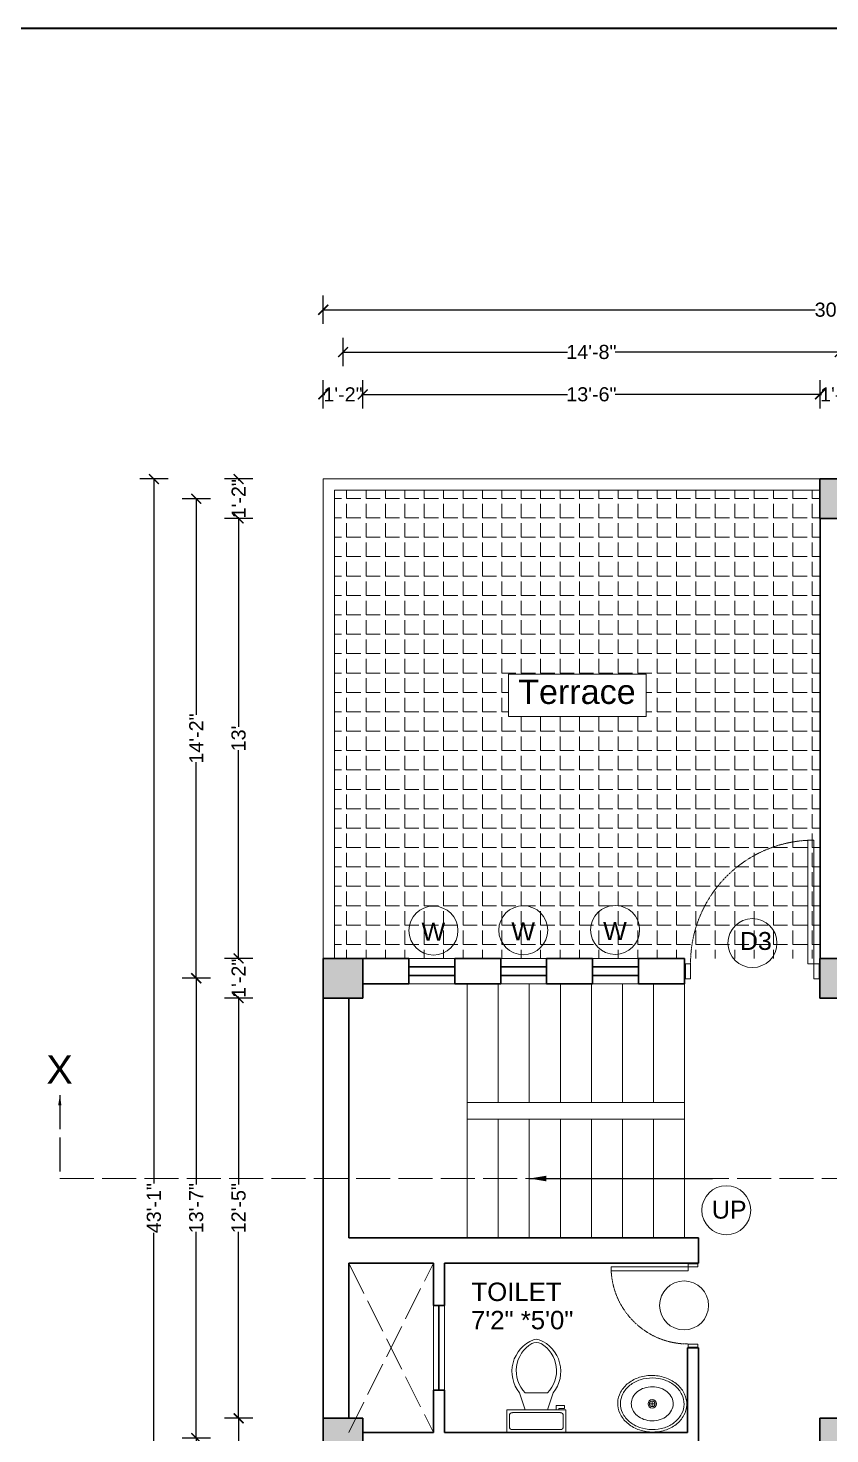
# Model space of a CAD drawing. Header units: inches. Extents: x 2970 to 17976, y 9207 to 14243.
# Drawn here: x 3658.3 to 3942.4, y 12273.8 to 12772.2 of the extents above; entities that cross this region are included whole.
import ezdxf

# ---------------------------------------------------------------- set-up
doc = ezdxf.new("R2010")
doc.units = ezdxf.units.IN
doc.header["$PDMODE"] = 34
doc.linetypes.add('ACAD_ISO02W100', pattern=[15, 12, -3])
doc.linetypes.add('HIDDEN4', pattern=[0.09375, 0.0625, -0.03125])
for name, color, linetype, lineweight in [('balcony', 212, 'Continuous', 13), ('boundary line', 20, 'Continuous', 35), ('DIMENSION', 134, 'Continuous', 15), ('furniture', 11, 'Continuous', 13), ('hatch', 183, 'Continuous', 5), ('pillar', 40, 'Continuous', 30), ('section', 231, 'ACAD_ISO02W100', 15), ('stairs', 4, 'Continuous', 13), ('TEXT', 30, 'Continuous', 13), ('TOP', 62, 'Continuous', 9), ('wall', 60, 'Continuous', 30), ('window section', 185, 'Continuous', 30), ('window sill', 103, 'Continuous', 13)]:
    doc.layers.add(name, color=color, linetype=linetype, lineweight=lineweight)
doc.styles.get("Standard").update_dxf_attribs({"font": 'arial.ttf'})
doc.dimstyles.get("Standard").update_dxf_attribs({"dimtxt": 5, "dimasz": 3.5, "dimexe": 5, "dimexo": 3, "dimgap": 0.09, "dimtad": 0, "dimdec": 0, "dimzin": 0, "dimdsep": 46, "dimlunit": 4, "dimtxsty": 'Standard', "dimblk": 'ARCHTICK', "dimcen": 0.09, "dimadec": 0, "dimazin": 0, "dimtfac": 1, "dimtdec": 0, "dimtofl": 0, "dimtmove": 0, "dimatfit": 3, "dimfxl": 5, "dimfxlon": 1, "dimtolj": 1, "dimtzin": 0, "dimarcsym": 0})

# ---------------------------------------------------------------- blocks, each defined once
blk = doc.blocks.new('pillar')
h = blk.add_hatch(color=256)
h.dxf.hatch_style = 1
h.paths.add_polyline_path([(2623.04, 2262.43), (2637.04, 2262.43), (2637.04, 2276.43), (2623.04, 2276.43)])
blk.add_lwpolyline([(2623.04, 2276.43), (2637.04, 2276.43), (2637.04, 2262.43), (2623.04, 2262.43)], close=True)
blk = doc.blocks.new('Sink - Oval top')
for p, q in [((-1, 0), (1, 0)), ((0, 1), (0, -1))]:
    blk.add_line(p, q)
at = {"linetype": 'Continuous'}
for points in [[(-12.23, 0.39, 0.117634), (-11.46, -3.36, 0.104469), (-8.88, -6.8, 0.090016), (-5.08, -9.07, 0.08192), (-0.32, -10.02, 0.08192), (4.49, -9.38, 0.090016), (8.42, -7.36, 0.104469), (11.22, -4.09, 0.117634), (12.23, -0.39, 0.117634), (11.46, 3.36, 0.104469), (8.88, 6.8, 0.090016), (5.08, 9.07, 0.08192), (0.32, 10.02, 0.08192), (-4.49, 9.38, 0.090016), (-8.42, 7.36, 0.104469), (-11.22, 4.09, 0.117634)], [(-11.29, 0.16, 0.118622), (-10.52, -3.25, 0.104678), (-8.07, -6.36, 0.089562), (-4.54, -8.37, 0.081185), (-0.13, -9.15, 0.081185), (4.3, -8.49, 0.089562), (7.89, -6.58, 0.104678), (10.42, -3.55, 0.118622), (11.29, -0.16, 0.118622), (10.52, 3.25, 0.104678), (8.07, 6.36, 0.089562), (4.54, 8.37, 0.081185), (0.13, 9.15, 0.081185), (-4.3, 8.49, 0.089562), (-7.89, 6.58, 0.104678), (-10.42, 3.55, 0.118622)], [(-7.42, 0.08, 0.118283), (-6.91, -2.17, 0.104607), (-5.29, -4.21, 0.089718), (-2.97, -5.53, 0.081436), (-0.07, -6.04, 0.081436), (2.84, -5.59, 0.089718), (5.2, -4.33, 0.104607), (6.86, -2.32, 0.118283), (7.42, -0.08, 0.118283), (6.91, 2.17, 0.104607), (5.29, 4.21, 0.089718), (2.97, 5.53, 0.081436), (0.07, 6.04, 0.081436), (-2.84, 5.59, 0.089718), (-5.2, 4.33, 0.104607), (-6.86, 2.32, 0.118283)]]:
    blk.add_lwpolyline(points, format="xyb", close=True, dxfattribs=at)
for radius in [1.5, 1]:
    blk.add_circle((0, 0), radius)
blk = doc.blocks.new('Toilet - top')
for p, q in [((9.5, -6), (9.5, -2)), ((-10, -8.5), (-8, -8.5)), ((-10, -9.5), (-10, -8.5)), ((-7, -9.5), (-10, -9.5)), ((-8, -8.5), (-8, -8)), ((-7, -8), (-7, -9.5)), ((-4, -8), (-6, -14)), ((4, -8), (6, -14)), ((4, -14), (-4, -14))]:
    blk.add_line(p, q)
blk.add_lwpolyline([(10.5, -8), (10.5, 0), (-10.5, 0), (-10.5, -8)], close=True)
for points in [[(-9.5, -2), (-9.5, -6)], [(8.5, -1), (-8.5, -1)], [(-8.5, -7), (8.5, -7)]]:
    blk.add_lwpolyline(points)
for centre, radius, start, end in [((-8.62, -1.88), 0.884, 81.8699, 188.1301), ((8.62, -1.88), 0.884, 351.8699, 98.1301), ((-8.62, -6.12), 0.884, 171.8699, 278.1301), ((8.62, -6.12), 0.884, 261.8699, 8.1301), ((3.52, -21.58), 12.17, 141.4691, 247.9714), ((4.2, -21.82), 11.33, 136.3677, 238.9468), ((-3.52, -21.58), 12.17, 292.0284, 38.5307), ((-4.2, -21.82), 11.33, 301.053, 43.6321), ((0, -27.88), 4, 245.7318, 294.2682), ((0, -29), 4, 254.8605, 285.1395)]:
    blk.add_arc(centre, radius, start, end)
blk = doc.blocks.new('A$C0CE462CD')
for p, q in [((860, 100), (860, 0)), ((860, 0), (893.9, 0))]:
    blk.add_line(p, q)
for points in [[(860, 100), (860, 920), (818.4, 920), (818.4, 100)], [(0, 10), (6.1, 10), (6.1, 90), (0, 90)], [(893.9, 10), (900, 10), (900, 90), (893.9, 90)]]:
    blk.add_lwpolyline(points, close=True)
for points in [[(6.1, 0), (40, 0), (40, 100), (6.1, 100)], [(6.1, 100), (6.1, 0)], [(860, 100), (893.9, 100), (893.9, 0)]]:
    blk.add_lwpolyline(points)
at = {"linetype": 'HIDDEN4'}
blk.add_arc((859.1, 101.9), 819.1, 92.8508, 180.13091, dxfattribs=at)
blk = doc.blocks.new('_ArchTick')
at = {"color": 0, "linetype": 'ByBlock', "const_width": 0.15}
blk.add_lwpolyline([(-0.5, -0.5), (0.5, 0.5)], dxfattribs=at)
blk = doc.blocks.new('*D239')
at = {"layer": 'Defpoints', "color": 0, "transparency": 16777216}
for p in [(3327.44, 4959.67), (3313.44, 4929.67), (3327.44, 4929.67)]:
    blk.add_point(p, dxfattribs=at)
at = {"layer": 'DIMENSION', "color": 0, "lineweight": -2, "transparency": 16777216}
for p, q in [((3313.44, 4954.67), (3313.44, 4964.67)), ((3327.44, 4954.67), (3327.44, 4964.67)), ((3313.44, 4959.67), (3313.94, 4959.67)), ((3327.44, 4959.67), (3326.94, 4959.67))]:
    blk.add_line(p, q, dxfattribs=at)
at = {"layer": 'DIMENSION', "color": 0, "lineweight": -2, "transparency": 16777216, "xscale": 3.5, "yscale": 3.5, "zscale": 3.5, "rotation": 180}
blk.add_blockref('_ArchTick', (3313.44, 4959.67), dxfattribs=at)
at = {"layer": 'DIMENSION', "color": 0, "lineweight": -2, "transparency": 16777216, "xscale": 3.5, "yscale": 3.5, "zscale": 3.5}
blk.add_blockref('_ArchTick', (3327.44, 4959.67), dxfattribs=at)
at = {"layer": 'DIMENSION', "color": 0, "transparency": 16777216, "insert": (3320.44, 4959.67), "char_height": 5, "attachment_point": 5}
blk.add_mtext('\\A1;1\'-2"', dxfattribs=at)
blk = doc.blocks.new('*D18')
at = {"layer": 'Defpoints', "color": 0, "transparency": 16777216}
for p in [(3489.44, 4959.67), (3327.44, 4929.67), (3489.44, 4929.67)]:
    blk.add_point(p, dxfattribs=at)
at = {"layer": 'DIMENSION', "color": 0, "lineweight": -2, "transparency": 16777216}
for p, q in [((3327.44, 4954.67), (3327.44, 4964.67)), ((3489.44, 4954.67), (3489.44, 4964.67)), ((3327.44, 4959.67), (3400, 4959.67)), ((3489.44, 4959.67), (3416.88, 4959.67))]:
    blk.add_line(p, q, dxfattribs=at)
at = {"layer": 'DIMENSION', "color": 0, "lineweight": -2, "transparency": 16777216, "xscale": 3.5, "yscale": 3.5, "zscale": 3.5, "rotation": 180}
blk.add_blockref('_ArchTick', (3327.44, 4959.67), dxfattribs=at)
at = {"layer": 'DIMENSION', "color": 0, "lineweight": -2, "transparency": 16777216, "xscale": 3.5, "yscale": 3.5, "zscale": 3.5}
blk.add_blockref('_ArchTick', (3489.44, 4959.67), dxfattribs=at)
at = {"layer": 'DIMENSION', "color": 0, "transparency": 16777216, "insert": (3408.44, 4959.67), "char_height": 5, "attachment_point": 5}
blk.add_mtext('\\A1;13\'-6"', dxfattribs=at)
blk = doc.blocks.new('*D19')
at = {"layer": 'Defpoints', "color": 0, "transparency": 16777216}
for p in [(3503.44, 4959.67), (3489.44, 4929.67), (3503.44, 4929.67)]:
    blk.add_point(p, dxfattribs=at)
at = {"layer": 'DIMENSION', "color": 0, "lineweight": -2, "transparency": 16777216}
for p, q in [((3489.44, 4954.67), (3489.44, 4964.67)), ((3503.44, 4954.67), (3503.44, 4964.67)), ((3489.44, 4959.67), (3489.94, 4959.67)), ((3503.44, 4959.67), (3502.94, 4959.67))]:
    blk.add_line(p, q, dxfattribs=at)
at = {"layer": 'DIMENSION', "color": 0, "lineweight": -2, "transparency": 16777216, "xscale": 3.5, "yscale": 3.5, "zscale": 3.5, "rotation": 180}
blk.add_blockref('_ArchTick', (3489.44, 4959.67), dxfattribs=at)
at = {"layer": 'DIMENSION', "color": 0, "lineweight": -2, "transparency": 16777216, "xscale": 3.5, "yscale": 3.5, "zscale": 3.5}
blk.add_blockref('_ArchTick', (3503.44, 4959.67), dxfattribs=at)
at = {"layer": 'DIMENSION', "color": 0, "transparency": 16777216, "insert": (3496.44, 4959.67), "char_height": 5, "attachment_point": 5}
blk.add_mtext('\\A1;1\'-2"', dxfattribs=at)
blk = doc.blocks.new('*D242')
at = {"layer": 'Defpoints', "color": 0, "transparency": 16777216}
for p in [(3313.44, 4929.67), (3283.44, 4915.67), (3313.44, 4915.67)]:
    blk.add_point(p, dxfattribs=at)
at = {"layer": 'DIMENSION', "color": 0, "lineweight": -2, "transparency": 16777216}
for p, q in [((3288.44, 4929.67), (3278.44, 4929.67)), ((3283.44, 4929.67), (3283.44, 4929.17)), ((3288.44, 4915.67), (3278.44, 4915.67)), ((3283.44, 4915.67), (3283.44, 4916.17))]:
    blk.add_line(p, q, dxfattribs=at)
at = {"layer": 'DIMENSION', "color": 0, "lineweight": -2, "transparency": 16777216, "xscale": 3.5, "yscale": 3.5, "zscale": 3.5}
for p, rotation in [((3283.44, 4929.67), 90), ((3283.44, 4915.67), 270)]:
    blk.add_blockref('_ArchTick', p, dxfattribs=dict(at, rotation=rotation))
at = {"layer": 'DIMENSION', "color": 0, "transparency": 16777216, "insert": (3283.44, 4922.67), "char_height": 5, "attachment_point": 5, "rotation": 90}
blk.add_mtext('\\A1;1\'-2"', dxfattribs=at)
blk = doc.blocks.new('*D243')
at = {"layer": 'Defpoints', "color": 0, "transparency": 16777216}
for p in [(3313.44, 4915.67), (3283.44, 4759.67), (3313.44, 4759.67)]:
    blk.add_point(p, dxfattribs=at)
at = {"layer": 'DIMENSION', "color": 0, "lineweight": -2, "transparency": 16777216}
for p, q in [((3288.44, 4915.67), (3278.44, 4915.67)), ((3283.44, 4915.67), (3283.44, 4841.77)), ((3283.44, 4759.67), (3283.44, 4833.57)), ((3288.44, 4759.67), (3278.44, 4759.67))]:
    blk.add_line(p, q, dxfattribs=at)
at = {"layer": 'DIMENSION', "color": 0, "lineweight": -2, "transparency": 16777216, "xscale": 3.5, "yscale": 3.5, "zscale": 3.5}
for p, rotation in [((3283.44, 4915.67), 90), ((3283.44, 4759.67), 270)]:
    blk.add_blockref('_ArchTick', p, dxfattribs=dict(at, rotation=rotation))
at = {"layer": 'DIMENSION', "color": 0, "transparency": 16777216, "insert": (3283.44, 4837.67), "char_height": 5, "attachment_point": 5, "rotation": 90}
blk.add_mtext("\\A1;13'", dxfattribs=at)
blk = doc.blocks.new('*D244')
at = {"layer": 'Defpoints', "color": 0, "transparency": 16777216}
for p in [(3313.44, 4759.67), (3283.44, 4745.67), (3313.44, 4745.67)]:
    blk.add_point(p, dxfattribs=at)
at = {"layer": 'DIMENSION', "color": 0, "lineweight": -2, "transparency": 16777216}
for p, q in [((3288.44, 4759.67), (3278.44, 4759.67)), ((3283.44, 4759.67), (3283.44, 4759.17)), ((3288.44, 4745.67), (3278.44, 4745.67)), ((3283.44, 4745.67), (3283.44, 4746.17))]:
    blk.add_line(p, q, dxfattribs=at)
at = {"layer": 'DIMENSION', "color": 0, "lineweight": -2, "transparency": 16777216, "xscale": 3.5, "yscale": 3.5, "zscale": 3.5}
for p, rotation in [((3283.44, 4759.67), 90), ((3283.44, 4745.67), 270)]:
    blk.add_blockref('_ArchTick', p, dxfattribs=dict(at, rotation=rotation))
at = {"layer": 'DIMENSION', "color": 0, "transparency": 16777216, "insert": (3283.44, 4752.67), "char_height": 5, "attachment_point": 5, "rotation": 90}
blk.add_mtext('\\A1;1\'-2"', dxfattribs=at)
blk = doc.blocks.new('*D33')
at = {"layer": 'Defpoints', "color": 0, "transparency": 16777216}
for p in [(3313.44, 4745.67), (3283.44, 4596.67), (3313.44, 4596.67)]:
    blk.add_point(p, dxfattribs=at)
at = {"layer": 'DIMENSION', "color": 0, "lineweight": -2, "transparency": 16777216}
for p, q in [((3288.44, 4745.67), (3278.44, 4745.67)), ((3283.44, 4745.67), (3283.44, 4679.61)), ((3283.44, 4596.67), (3283.44, 4662.73)), ((3288.44, 4596.67), (3278.44, 4596.67))]:
    blk.add_line(p, q, dxfattribs=at)
at = {"layer": 'DIMENSION', "color": 0, "lineweight": -2, "transparency": 16777216, "xscale": 3.5, "yscale": 3.5, "zscale": 3.5}
for p, rotation in [((3283.44, 4745.67), 90), ((3283.44, 4596.67), 270)]:
    blk.add_blockref('_ArchTick', p, dxfattribs=dict(at, rotation=rotation))
at = {"layer": 'DIMENSION', "color": 0, "transparency": 16777216, "insert": (3283.44, 4671.17), "char_height": 5, "attachment_point": 5, "rotation": 90}
blk.add_mtext('\\A1;12\'-5"', dxfattribs=at)
blk = doc.blocks.new('*D34')
at = {"layer": 'Defpoints', "color": 0, "transparency": 16777216}
for p in [(3313.44, 4596.67), (3283.44, 4426.67), (3313.44, 4426.67)]:
    blk.add_point(p, dxfattribs=at)
at = {"layer": 'DIMENSION', "color": 0, "lineweight": -2, "transparency": 16777216}
for p, q in [((3288.44, 4596.67), (3278.44, 4596.67)), ((3283.44, 4596.67), (3283.44, 4520.11)), ((3283.44, 4426.67), (3283.44, 4503.23)), ((3288.44, 4426.67), (3278.44, 4426.67))]:
    blk.add_line(p, q, dxfattribs=at)
at = {"layer": 'DIMENSION', "color": 0, "lineweight": -2, "transparency": 16777216, "xscale": 3.5, "yscale": 3.5, "zscale": 3.5}
for p, rotation in [((3283.44, 4596.67), 90), ((3283.44, 4426.67), 270)]:
    blk.add_blockref('_ArchTick', p, dxfattribs=dict(at, rotation=rotation))
at = {"layer": 'DIMENSION', "color": 0, "transparency": 16777216, "insert": (3283.44, 4511.67), "char_height": 5, "attachment_point": 5, "rotation": 90}
blk.add_mtext('\\A1;14\'-2"', dxfattribs=at)
blk = doc.blocks.new('*D36')
at = {"layer": 'Defpoints', "color": 0, "transparency": 16777216}
for p in [(3496.44, 4974.67), (3320.44, 4929.67), (3496.44, 4929.67)]:
    blk.add_point(p, dxfattribs=at)
at = {"layer": 'DIMENSION', "color": 0, "lineweight": -2, "transparency": 16777216}
for p, q in [((3320.44, 4969.67), (3320.44, 4979.67)), ((3496.44, 4969.67), (3496.44, 4979.67)), ((3320.44, 4974.67), (3400, 4974.67)), ((3496.44, 4974.67), (3416.88, 4974.67))]:
    blk.add_line(p, q, dxfattribs=at)
at = {"layer": 'DIMENSION', "color": 0, "lineweight": -2, "transparency": 16777216, "xscale": 3.5, "yscale": 3.5, "zscale": 3.5, "rotation": 180}
blk.add_blockref('_ArchTick', (3320.44, 4974.67), dxfattribs=at)
at = {"layer": 'DIMENSION', "color": 0, "lineweight": -2, "transparency": 16777216, "xscale": 3.5, "yscale": 3.5, "zscale": 3.5}
blk.add_blockref('_ArchTick', (3496.44, 4974.67), dxfattribs=at)
at = {"layer": 'DIMENSION', "color": 0, "transparency": 16777216, "insert": (3408.44, 4974.67), "char_height": 5, "attachment_point": 5}
blk.add_mtext('\\A1;14\'-8"', dxfattribs=at)
blk = doc.blocks.new('*D41')
at = {"layer": 'Defpoints', "color": 0, "transparency": 16777216}
for p in [(3313.44, 4922.67), (3268.44, 4752.67), (3313.44, 4752.67)]:
    blk.add_point(p, dxfattribs=at)
at = {"layer": 'DIMENSION', "color": 0, "lineweight": -2, "transparency": 16777216}
for p, q in [((3273.44, 4922.67), (3263.44, 4922.67)), ((3268.44, 4922.67), (3268.44, 4846.11)), ((3268.44, 4752.67), (3268.44, 4829.23)), ((3273.44, 4752.67), (3263.44, 4752.67))]:
    blk.add_line(p, q, dxfattribs=at)
at = {"layer": 'DIMENSION', "color": 0, "lineweight": -2, "transparency": 16777216, "xscale": 3.5, "yscale": 3.5, "zscale": 3.5}
for p, rotation in [((3268.44, 4922.67), 90), ((3268.44, 4752.67), 270)]:
    blk.add_blockref('_ArchTick', p, dxfattribs=dict(at, rotation=rotation))
at = {"layer": 'DIMENSION', "color": 0, "transparency": 16777216, "insert": (3268.44, 4837.67), "char_height": 5, "attachment_point": 5, "rotation": 90}
blk.add_mtext('\\A1;14\'-2"', dxfattribs=at)
blk = doc.blocks.new('*D42')
at = {"layer": 'Defpoints', "color": 0, "transparency": 16777216}
for p in [(3313.44, 4752.67), (3268.44, 4589.67), (3313.44, 4589.67)]:
    blk.add_point(p, dxfattribs=at)
at = {"layer": 'DIMENSION', "color": 0, "lineweight": -2, "transparency": 16777216}
for p, q in [((3273.44, 4752.67), (3263.44, 4752.67)), ((3268.44, 4752.67), (3268.44, 4679.61)), ((3268.44, 4589.67), (3268.44, 4662.73)), ((3273.44, 4589.67), (3263.44, 4589.67))]:
    blk.add_line(p, q, dxfattribs=at)
at = {"layer": 'DIMENSION', "color": 0, "lineweight": -2, "transparency": 16777216, "xscale": 3.5, "yscale": 3.5, "zscale": 3.5}
for p, rotation in [((3268.44, 4752.67), 90), ((3268.44, 4589.67), 270)]:
    blk.add_blockref('_ArchTick', p, dxfattribs=dict(at, rotation=rotation))
at = {"layer": 'DIMENSION', "color": 0, "transparency": 16777216, "insert": (3268.44, 4671.17), "char_height": 5, "attachment_point": 5, "rotation": 90}
blk.add_mtext('\\A1;13\'-7"', dxfattribs=at)
blk = doc.blocks.new('*D43')
at = {"layer": 'Defpoints', "color": 0, "transparency": 16777216}
for p in [(3313.44, 4589.67), (3268.44, 4419.67), (3313.44, 4419.67)]:
    blk.add_point(p, dxfattribs=at)
at = {"layer": 'DIMENSION', "color": 0, "lineweight": -2, "transparency": 16777216}
for p, q in [((3273.44, 4589.67), (3263.44, 4589.67)), ((3268.44, 4589.67), (3268.44, 4513.11)), ((3268.44, 4419.67), (3268.44, 4496.23)), ((3273.44, 4419.67), (3263.44, 4419.67))]:
    blk.add_line(p, q, dxfattribs=at)
at = {"layer": 'DIMENSION', "color": 0, "lineweight": -2, "transparency": 16777216, "xscale": 3.5, "yscale": 3.5, "zscale": 3.5}
for p, rotation in [((3268.44, 4589.67), 90), ((3268.44, 4419.67), 270)]:
    blk.add_blockref('_ArchTick', p, dxfattribs=dict(at, rotation=rotation))
at = {"layer": 'DIMENSION', "color": 0, "transparency": 16777216, "insert": (3268.44, 4504.67), "char_height": 5, "attachment_point": 5, "rotation": 90}
blk.add_mtext('\\A1;14\'-2"', dxfattribs=at)
blk = doc.blocks.new('*D245')
at = {"layer": 'Defpoints', "color": 0, "transparency": 16777216}
for p in [(3679.44, 4989.67), (3313.44, 4929.67), (3679.44, 4929.67)]:
    blk.add_point(p, dxfattribs=at)
at = {"layer": 'DIMENSION', "color": 0, "lineweight": -2, "transparency": 16777216}
for p, q in [((3313.44, 4984.67), (3313.44, 4994.67)), ((3679.44, 4984.67), (3679.44, 4994.67)), ((3313.44, 4989.67), (3487.76, 4989.67)), ((3679.44, 4989.67), (3505.11, 4989.67))]:
    blk.add_line(p, q, dxfattribs=at)
at = {"layer": 'DIMENSION', "color": 0, "lineweight": -2, "transparency": 16777216, "xscale": 3.5, "yscale": 3.5, "zscale": 3.5, "rotation": 180}
blk.add_blockref('_ArchTick', (3313.44, 4989.67), dxfattribs=at)
at = {"layer": 'DIMENSION', "color": 0, "lineweight": -2, "transparency": 16777216, "xscale": 3.5, "yscale": 3.5, "zscale": 3.5}
blk.add_blockref('_ArchTick', (3679.44, 4989.67), dxfattribs=at)
at = {"layer": 'DIMENSION', "color": 0, "transparency": 16777216, "insert": (3496.44, 4989.67), "char_height": 5, "attachment_point": 5}
blk.add_mtext('\\A1;30\'-6"', dxfattribs=at)
blk = doc.blocks.new('*D44')
at = {"layer": 'Defpoints', "color": 0, "transparency": 16777216}
for p in [(3313.44, 4929.67), (3253.44, 4412.67), (3313.44, 4412.67)]:
    blk.add_point(p, dxfattribs=at)
at = {"layer": 'DIMENSION', "color": 0, "lineweight": -2, "transparency": 16777216}
for p, q in [((3258.44, 4929.67), (3248.44, 4929.67)), ((3253.44, 4929.67), (3253.44, 4679.95)), ((3253.44, 4412.67), (3253.44, 4662.39)), ((3258.44, 4412.67), (3248.44, 4412.67))]:
    blk.add_line(p, q, dxfattribs=at)
at = {"layer": 'DIMENSION', "color": 0, "lineweight": -2, "transparency": 16777216, "xscale": 3.5, "yscale": 3.5, "zscale": 3.5}
for p, rotation in [((3253.44, 4929.67), 90), ((3253.44, 4412.67), 270)]:
    blk.add_blockref('_ArchTick', p, dxfattribs=dict(at, rotation=rotation))
at = {"layer": 'DIMENSION', "color": 0, "transparency": 16777216, "insert": (3253.44, 4671.17), "char_height": 5, "attachment_point": 5, "rotation": 90}
blk.add_mtext('\\A1;43\'-1"', dxfattribs=at)
blk = doc.blocks.new('first floor plan')
at = {"layer": 'TOP', "transparency": 33554483}
h = blk.add_hatch(dxfattribs=at)
h.set_pattern_fill('ANGLE', color=256, scale=25)
h.set_pattern_definition([(0, (-573.819, 3585.4276), (0, 6.875), [5, -1.875]), (90, (-573.819, 3585.4276), (-6.875, 4e-16), [5, -1.875])])
h.paths.add_polyline_path([(3489.44, 4925.67), (3317.44, 4925.67), (3317.44, 4759.67), (3489.44, 4759.67)])
h.paths.add_polyline_path([(3427.83, 4860.52), (3427.83, 4845.42), (3379.05, 4845.42), (3379.05, 4860.52)], flags=16)
at = {"layer": 'balcony'}
for p, q in [((3489.44, 4929.67), (3313.44, 4929.67)), ((3313.44, 4759.67), (3313.44, 4929.67)), ((3489.44, 4925.67), (3317.44, 4925.67)), ((3317.44, 4759.67), (3317.44, 4925.67))]:
    blk.add_line(p, q, dxfattribs=at)
at = {"layer": 'hatch', "linetype": 'ACAD_ISO02W100'}
for p, q in [((3322.44, 4651.67), (3352.44, 4591.67)), ((3322.44, 4591.67), (3352.44, 4651.67))]:
    blk.add_line(p, q, dxfattribs=at)
at = {"layer": 'section'}
blk.add_line((3220.09, 4681.74), (3764.32, 4681.74), dxfattribs=at)
at = {"layer": 'stairs'}
for p, q in [((3364.44, 4708.67), (3364.44, 4750.67)), ((3375.44, 4708.67), (3375.44, 4750.67)), ((3386.44, 4708.67), (3386.44, 4750.67)), ((3397.44, 4708.67), (3397.44, 4750.67)), ((3408.44, 4708.67), (3408.44, 4750.67)), ((3419.44, 4708.67), (3419.44, 4750.67)), ((3430.44, 4708.67), (3430.44, 4750.67)), ((3441.44, 4708.67), (3441.44, 4750.67)), ((3364.44, 4708.67), (3364.44, 4702.67)), ((3364.44, 4708.67), (3441.44, 4708.67)), ((3441.44, 4708.67), (3441.44, 4702.67)), ((3364.44, 4702.67), (3441.44, 4702.67)), ((3364.44, 4702.67), (3364.44, 4660.67)), ((3375.44, 4702.67), (3375.44, 4660.67)), ((3386.44, 4702.67), (3386.44, 4660.67)), ((3397.44, 4702.67), (3397.44, 4660.67)), ((3408.44, 4702.67), (3408.44, 4660.67)), ((3419.44, 4702.67), (3419.44, 4660.67)), ((3430.44, 4702.67), (3430.44, 4660.67)), ((3441.44, 4702.67), (3441.44, 4660.67))]:
    blk.add_line(p, q, dxfattribs=at)
at = {"layer": 'TEXT'}
for centre in [(3352.48, 4769.58), (3384.32, 4769.69), (3416.84, 4769.81), (3465.51, 4765.15), (3456.25, 4670.44), (3441.26, 4636.7)]:
    blk.add_circle(centre, 8.68, dxfattribs=at)
at = {"layer": 'TOP'}
blk.add_lwpolyline([(3379.05, 4860.52), (3427.83, 4860.52), (3427.83, 4845.42), (3379.05, 4845.42)], close=True, dxfattribs=at)
at = {"layer": 'wall'}
for p, q in [((3489.44, 4915.67), (3489.44, 4759.67)), ((3327.44, 4759.67), (3343.72, 4759.67)), ((3343.72, 4759.67), (3343.72, 4750.67)), ((3360.01, 4759.67), (3376.3, 4759.67)), ((3360.01, 4759.67), (3360.01, 4750.67)), ((3376.3, 4759.67), (3376.3, 4750.67)), ((3392.58, 4759.67), (3408.87, 4759.67)), ((3392.58, 4759.67), (3392.58, 4750.67)), ((3408.87, 4759.67), (3408.87, 4750.67)), ((3425.15, 4759.67), (3441.44, 4759.67)), ((3425.15, 4759.67), (3425.15, 4750.67)), ((3441.44, 4759.67), (3441.44, 4750.67)), ((3327.44, 4750.67), (3343.72, 4750.67)), ((3360.01, 4750.67), (3376.3, 4750.67)), ((3392.58, 4750.67), (3408.87, 4750.67)), ((3425.15, 4750.67), (3441.44, 4750.67)), ((3313.44, 4745.67), (3313.44, 4596.67)), ((3322.44, 4745.67), (3322.44, 4660.67)), ((3446.44, 4660.67), (3322.44, 4660.67)), ((3446.44, 4660.67), (3446.44, 4651.67)), ((3322.44, 4651.67), (3322.44, 4596.67)), ((3352.44, 4651.67), (3322.44, 4651.67)), ((3352.44, 4651.67), (3352.44, 4636.67)), ((3356.44, 4651.67), (3356.44, 4636.67)), ((3446.44, 4651.67), (3356.44, 4651.67)), ((3356.44, 4636.67), (3352.44, 4636.67)), ((3442.44, 4621.67), (3442.44, 4591.67)), ((3446.44, 4621.67), (3442.44, 4621.67)), ((3446.44, 4621.67), (3446.44, 4586.67)), ((3352.44, 4606.67), (3352.44, 4591.67)), ((3356.44, 4606.67), (3352.44, 4606.67)), ((3356.44, 4606.67), (3356.44, 4591.67)), ((3313.44, 4582.67), (3313.44, 4596.67)), ((3327.44, 4591.67), (3352.44, 4591.67)), ((3356.44, 4591.67), (3442.44, 4591.67))]:
    blk.add_line(p, q, dxfattribs=at)
at = {"layer": 'window section'}
for p, q in [((3343.72, 4756.67), (3360.01, 4756.67)), ((3376.3, 4756.67), (3392.58, 4756.67)), ((3408.87, 4756.67), (3425.15, 4756.67)), ((3343.72, 4753.67), (3360.01, 4753.67)), ((3376.3, 4753.67), (3392.58, 4753.67)), ((3408.87, 4753.67), (3425.15, 4753.67)), ((3354.44, 4636.67), (3354.44, 4606.67))]:
    blk.add_line(p, q, dxfattribs=at)
at = {"layer": 'window sill'}
for p, q in [((3343.72, 4759.67), (3360.01, 4759.67)), ((3376.3, 4759.67), (3392.58, 4759.67)), ((3408.87, 4759.67), (3425.15, 4759.67)), ((3343.72, 4750.67), (3360.01, 4750.67)), ((3376.3, 4750.67), (3392.58, 4750.67)), ((3408.87, 4750.67), (3425.15, 4750.67)), ((3352.44, 4636.67), (3352.44, 4606.67)), ((3356.44, 4636.67), (3356.44, 4606.67))]:
    blk.add_line(p, q, dxfattribs=at)
at = {"layer": 'furniture', "xscale": 0.05333333333333366, "yscale": 0.05333333333333366, "zscale": 0.05333333333333366}
blk.add_blockref('A$C0CE462CD', (3441.44, 4752.51), dxfattribs=at)
at = {"layer": 'furniture', "xscale": 0.0333333333333333, "yscale": 0.0333333333333333, "zscale": 0.0333333333333333, "rotation": 89.99999999903835}
blk.add_blockref('A$C0CE462CD', (3446.11, 4621.67), dxfattribs=at)
at = {"layer": 'furniture', "rotation": 180}
blk.add_blockref('Toilet - top', (3388.94, 4591.67), dxfattribs=at)
at = {"layer": 'furniture'}
blk.add_blockref('Sink - Oval top', (3430, 4601.82), dxfattribs=at)
at = {"layer": 'pillar'}
for p in [(866.39, 2653.24), (690.39, 2483.24), (866.39, 2483.24), (690.39, 2320.24), (866.39, 2320.24)]:
    blk.add_blockref('pillar', p, dxfattribs=at)
at = {"layer": 'section', "insert": (3215.35, 4725.29), "char_height": 9.99, "attachment_point": 1}
blk.add_mtext_dynamic_manual_height_columns('X', width=12.7142, gutter_width=10.4, heights=[7.5], dxfattribs=at)
at = {"layer": 'TEXT', "attachment_point": 1}
for s, width, gutter_width, heights, insert, char_height in [('\\pxqc;Terrace', 68.5123, 27.04, [0], (3369.05, 4858.57), 8.6527), ('W', 8.081, 6.61, [4.76], (3348.25, 4772.36), 6.35), ('W', 8.081, 6.61, [4.76], (3380.08, 4772.47), 6.35), ('W', 8.081, 6.61, [4.76], (3412.6, 4772.59), 6.35), ('D3', 8.081, 6.61, [4.76], (3461.05, 4769.06), 6.348), ('UP', 8.081, 6.61, [4.76], (3451.11, 4673.81), 6.348), ('TOILET', 54.2598, 20.39, [0], (3365.96, 4644.77), 6.523), ('7\'2" *5\'0"', 54.2598, 20.39, [0], (3365.78, 4634.75), 6.523)]:
    blk.add_mtext_dynamic_manual_height_columns(s, width=width, gutter_width=gutter_width, heights=heights, dxfattribs=dict(at, insert=insert, char_height=char_height))
at = {"layer": 'DIMENSION'}
for p1, p2, distance, picture, middle in [((3313.44, 4929.67), (3679.44, 4929.67), 60, '*D245', (3496.44, 4989.67)), ((3320.44, 4929.67), (3496.44, 4929.67), 45, '*D36', (3408.44, 4974.67)), ((3313.44, 4929.67), (3327.44, 4929.67), 30, '*D239', (3320.44, 4959.67)), ((3313.44, 4929.67), (3313.44, 4412.67), -60, '*D44', (3253.44, 4671.17)), ((3313.44, 4929.67), (3313.44, 4915.67), -30, '*D242', (3283.44, 4922.67)), ((3313.44, 4922.67), (3313.44, 4752.67), -45, '*D41', (3268.44, 4837.67))]:
    dim = blk.add_aligned_dim(p1=p1, p2=p2, distance=distance, dimstyle='Standard', dxfattribs=at)
    dim.commit()
    dim.dimension.update_dxf_attribs({"geometry": picture, "text_midpoint": middle})
for base, p1, p2, angle, picture, middle in [((3489.44, 4959.67), (3327.44, 4929.67), (3489.44, 4929.67), 180, '*D18', (3408.44, 4959.67)), ((3503.44, 4959.67), (3489.44, 4929.67), (3503.44, 4929.67), 180, '*D19', (3496.44, 4959.67)), ((3283.44, 4759.67), (3313.44, 4915.67), (3313.44, 4759.67), 90, '*D243', (3283.44, 4837.67)), ((3283.44, 4745.67), (3313.44, 4759.67), (3313.44, 4745.67), 90, '*D244', (3283.44, 4752.67)), ((3268.44, 4589.67), (3313.44, 4752.67), (3313.44, 4589.67), 90, '*D42', (3268.44, 4671.17)), ((3283.44, 4596.67), (3313.44, 4745.67), (3313.44, 4596.67), 90, '*D33', (3283.44, 4671.17)), ((3283.44, 4426.67), (3313.44, 4596.67), (3313.44, 4426.67), 90, '*D34', (3283.44, 4511.67)), ((3268.44, 4419.67), (3313.44, 4589.67), (3313.44, 4419.67), 90, '*D43', (3268.44, 4504.67))]:
    dim = blk.add_linear_dim(base=base, p1=p1, p2=p2, angle=angle, dimstyle='Standard', dxfattribs=at)
    dim.commit()
    dim.dimension.update_dxf_attribs({"geometry": picture, "text_midpoint": middle})
at = {"layer": 'section'}
blk.add_leader([(3220.09, 4711.18), (3220.09, 4681.74)], dimstyle='Standard', override={"dimgap": 0.09, "dimtad": 0}, dxfattribs=at)
at = {"layer": 'TOP'}
blk.add_leader([(3386.44, 4681.67), (3451.37, 4681.67)], dimstyle='Standard', override={"dimasz": 6, "dimgap": 0.09, "dimtad": 0}, dxfattribs=at)

msp = doc.modelspace()

# ---------------------------------------------------------------- linework, layer by layer
at = {"layer": 'boundary line'}
msp.add_line((2970.17, 12772.19), (6147.77, 12772.19), dxfattribs=at)

# ---------------------------------------------------------------- block references
msp.add_blockref('first floor plan', (449.47, 7682.67))

doc.saveas('drawing.dxf')
